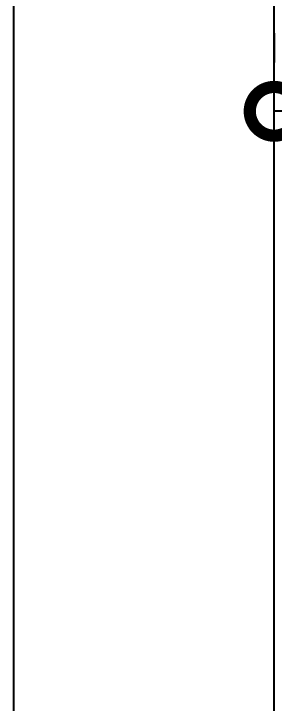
# Model space of a CAD drawing. Header units: inches. Extents: x 220271 to 272471, y 38563 to 64452.
# Drawn here: x 256828 to 257028, y 58705 to 59235 of the extents above; entities that cross this region are included whole.
import ezdxf

# ---------------------------------------------------------------- set-up
doc = ezdxf.new("R2010")
doc.units = ezdxf.units.IN
doc.header["$LTSCALE"] = 50
doc.header["$MEASUREMENT"] = 0
doc.layers.add('07-DIM WAL', color=5, linetype='Continuous')
doc.layers.add('F-WALL1', color=2, linetype='Continuous')
doc.styles.add('스타일1', font='HY울릉도M.TTF')
doc.dimstyles.new('30', dxfattribs={"dimscale": 30, "dimtxt": 2.5, "dimasz": 2.5, "dimexe": 1.25, "dimexo": 2, "dimtad": 1, "dimdec": 0, "dimtxsty": '스타일1', "dimblk": 'DOTSMALL', "dimcen": 2.5, "dimclrd": 1, "dimclre": 1, "dimclrt": 7, "dimadec": 0, "dimazin": 0, "dimtfac": 1, "dimtdec": 0, "dimtix": 1, "dimtmove": 0, "dimatfit": 3, "dimldrblk": 'DOTSMALL', "dimfxl": 1.25, "dimarcsym": 0})

# ---------------------------------------------------------------- blocks, each defined once
blk = doc.blocks.new('메인도면')
at = {"layer": 'F-WALL1'}
for p, q in [((291641.15, 95145.76), (291641.15, 97065.76)), ((291841.15, 95145.76), (291841.15, 97065.76))]:
    blk.add_line(p, q, dxfattribs=at)
blk = doc.blocks.new('cjswjdeh')
blk.add_blockref('메인도면', (-34813.2, 2184))
blk = doc.blocks.new('_DOTSMALL')
at = {"color": 0, "linetype": 'ByBlock', "const_width": 0.5}
blk.add_lwpolyline([(-0.0625, 0, 1), (0.0625, 0, 1)], format="xyb", close=True, dxfattribs=at)
blk = doc.blocks.new('*D153')
at = {"layer": '07-DIM WAL', "color": 1, "lineweight": -2, "transparency": 16777216}
for p, q in [((257027.95, 59220.1), (257027.95, 59197.6)), ((258062.95, 59220.1), (258062.95, 59197.6)), ((258062.95, 59160.1), (257027.95, 59160.1))]:
    blk.add_line(p, q, dxfattribs=at)
at = {"layer": 'Defpoints', "color": 0, "transparency": 16777216}
for p in [(257027.95, 59160.1), (257027.95, 59160.1), (258062.95, 59160.1)]:
    blk.add_point(p, dxfattribs=at)
at = {"layer": '07-DIM WAL', "color": 1, "lineweight": -2, "transparency": 16777216, "xscale": 75, "yscale": 75, "zscale": 75, "rotation": 180}
blk.add_blockref('_DOTSMALL', (257027.95, 59160.1), dxfattribs=at)
at = {"layer": '07-DIM WAL', "color": 1, "lineweight": -2, "transparency": 16777216, "xscale": 75, "yscale": 75, "zscale": 75}
blk.add_blockref('_DOTSMALL', (258062.95, 59160.1), dxfattribs=at)
at = {"layer": '07-DIM WAL', "color": 7, "transparency": 16777216, "insert": (257545.45, 59217.85), "char_height": 75, "attachment_point": 5, "style": '스타일1'}
blk.add_mtext('1035', dxfattribs=at)

msp = doc.modelspace()

# ---------------------------------------------------------------- block references
at = {"layer": '07-DIM WAL'}
msp.add_blockref('cjswjdeh', (0, -39389.66), dxfattribs=at)

# ---------------------------------------------------------------- dimensions: what is measured, and where the dimension line sits
dim = msp.add_linear_dim(base=(257027.95, 59160.1), p1=(258062.95, 59160.1), p2=(257027.95, 59160.1), dimstyle='30', dxfattribs=at)
dim.commit()
dim.dimension.update_dxf_attribs({"geometry": '*D153', "text_midpoint": (257545.45, 59217.85)})

doc.saveas('drawing.dxf')
